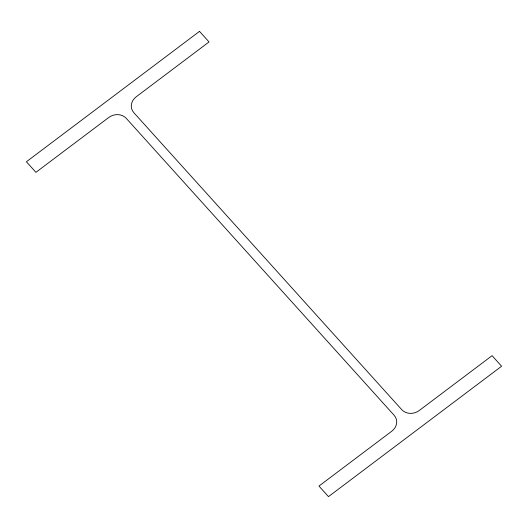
<?xml version="1.0" encoding="UTF-8"?>
<svg xmlns="http://www.w3.org/2000/svg" width="528" height="528" viewBox="0 0 528 528"><rect width="100%" height="100%" fill="white"/><g stroke="black" fill="none" stroke-linecap="round" stroke-linejoin="round"><path stroke-width="0.79" d="M199.518 31.37L26.4 161.766L35.93 172.326L108.761 117.467A12.652 11.108 -18 0 1 126.298 118.384L394.152 415.305A12.652 11.108 -18 0 1 391.789 431.204L318.958 486.064L328.482 496.63L501.6 366.234L492.07 355.674L419.239 410.533A12.652 11.108 -18 0 1 401.702 409.616L133.848 112.695A12.652 11.108 -18 0 1 136.211 96.796L209.042 41.936L199.518 31.37"/></g></svg>
